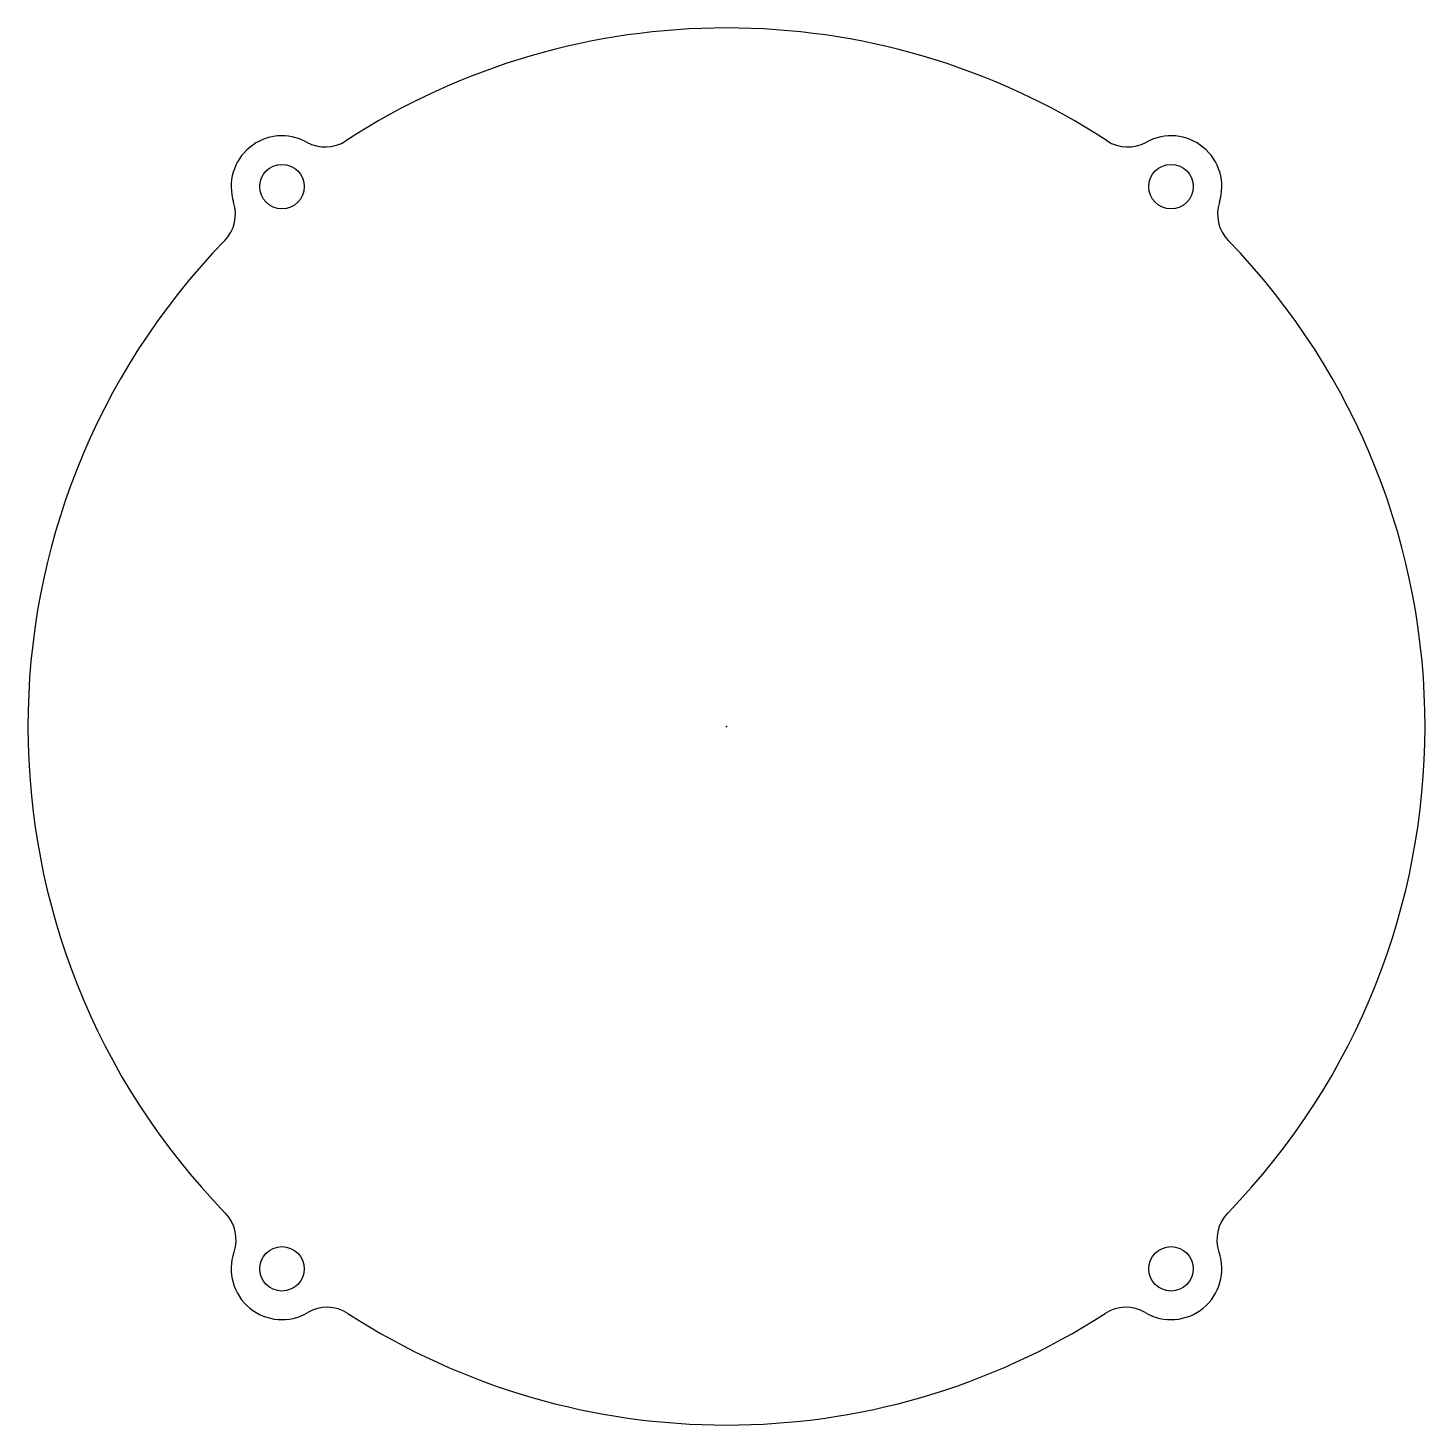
# Model space of a CAD drawing. Header units: centimetres. Extents: x -5.5 to 5.5, y -5.5 to 5.5.
import ezdxf

# ---------------------------------------------------------------- set-up
doc = ezdxf.new("R2010")
doc.units = ezdxf.units.CM
doc.header["$MEASUREMENT"] = 0
doc.layers.add('メイン基板 v4_Sketch5', color=7, linetype='Continuous')

msp = doc.modelspace()

# ---------------------------------------------------------------- linework, layer by layer
at = {"layer": 'メイン基板 v4_Sketch5'}
for centre in [(-3.5, 4.251, 0.1), (3.5, 4.251, 0.1), (-3.5, -4.27, 0.1), (3.5, -4.27, 0.1)]:
    msp.add_circle(centre, 0.175, dxfattribs=at)
for centre, radius, start, end in [((0, 0, 0.1), 5.5, 56.9822, 123.0178), ((-3.5, 4.251, 0.1), 0.4, 60.9801, 197.9491), ((3.5, 4.251, 0.1), 0.4, 342.0509, 119.0199), ((-3.16, 4.863, 0.1), 0.3, 240.9801, 303.0178), ((3.16, 4.863, 0.1), 0.3, 236.9822, 299.0199), ((-4.166, 4.035, 0.1), 0.3, 315.9113, 17.9491), ((4.166, 4.035, 0.1), 0.3, 162.0509, 224.0887), ((0, 0, 0.1), 5.5, 135.9113, 224.1545), ((0, 0, 0.1), 5.5, 315.8455, 44.0887), ((-4.161, -4.04, 0.1), 0.3, 340.8565, 44.1545), ((4.161, -4.04, 0.1), 0.3, 135.8455, 199.1435), ((-3.5, -4.27, 0.1), 0.4, 160.8565, 300.46), ((3.5, -4.27, 0.1), 0.4, 239.54, 19.1435), ((-3.145, -4.873, 0.1), 0.3, 57.162, 120.46), ((3.145, -4.873, 0.1), 0.3, 59.54, 122.838), ((0, 0, 0.1), 5.5, 237.162, 302.838)]:
    msp.add_arc(centre, radius, start, end, dxfattribs=at)
msp.add_point((0, 0, 0.1), dxfattribs=at)

doc.saveas('drawing.dxf')
